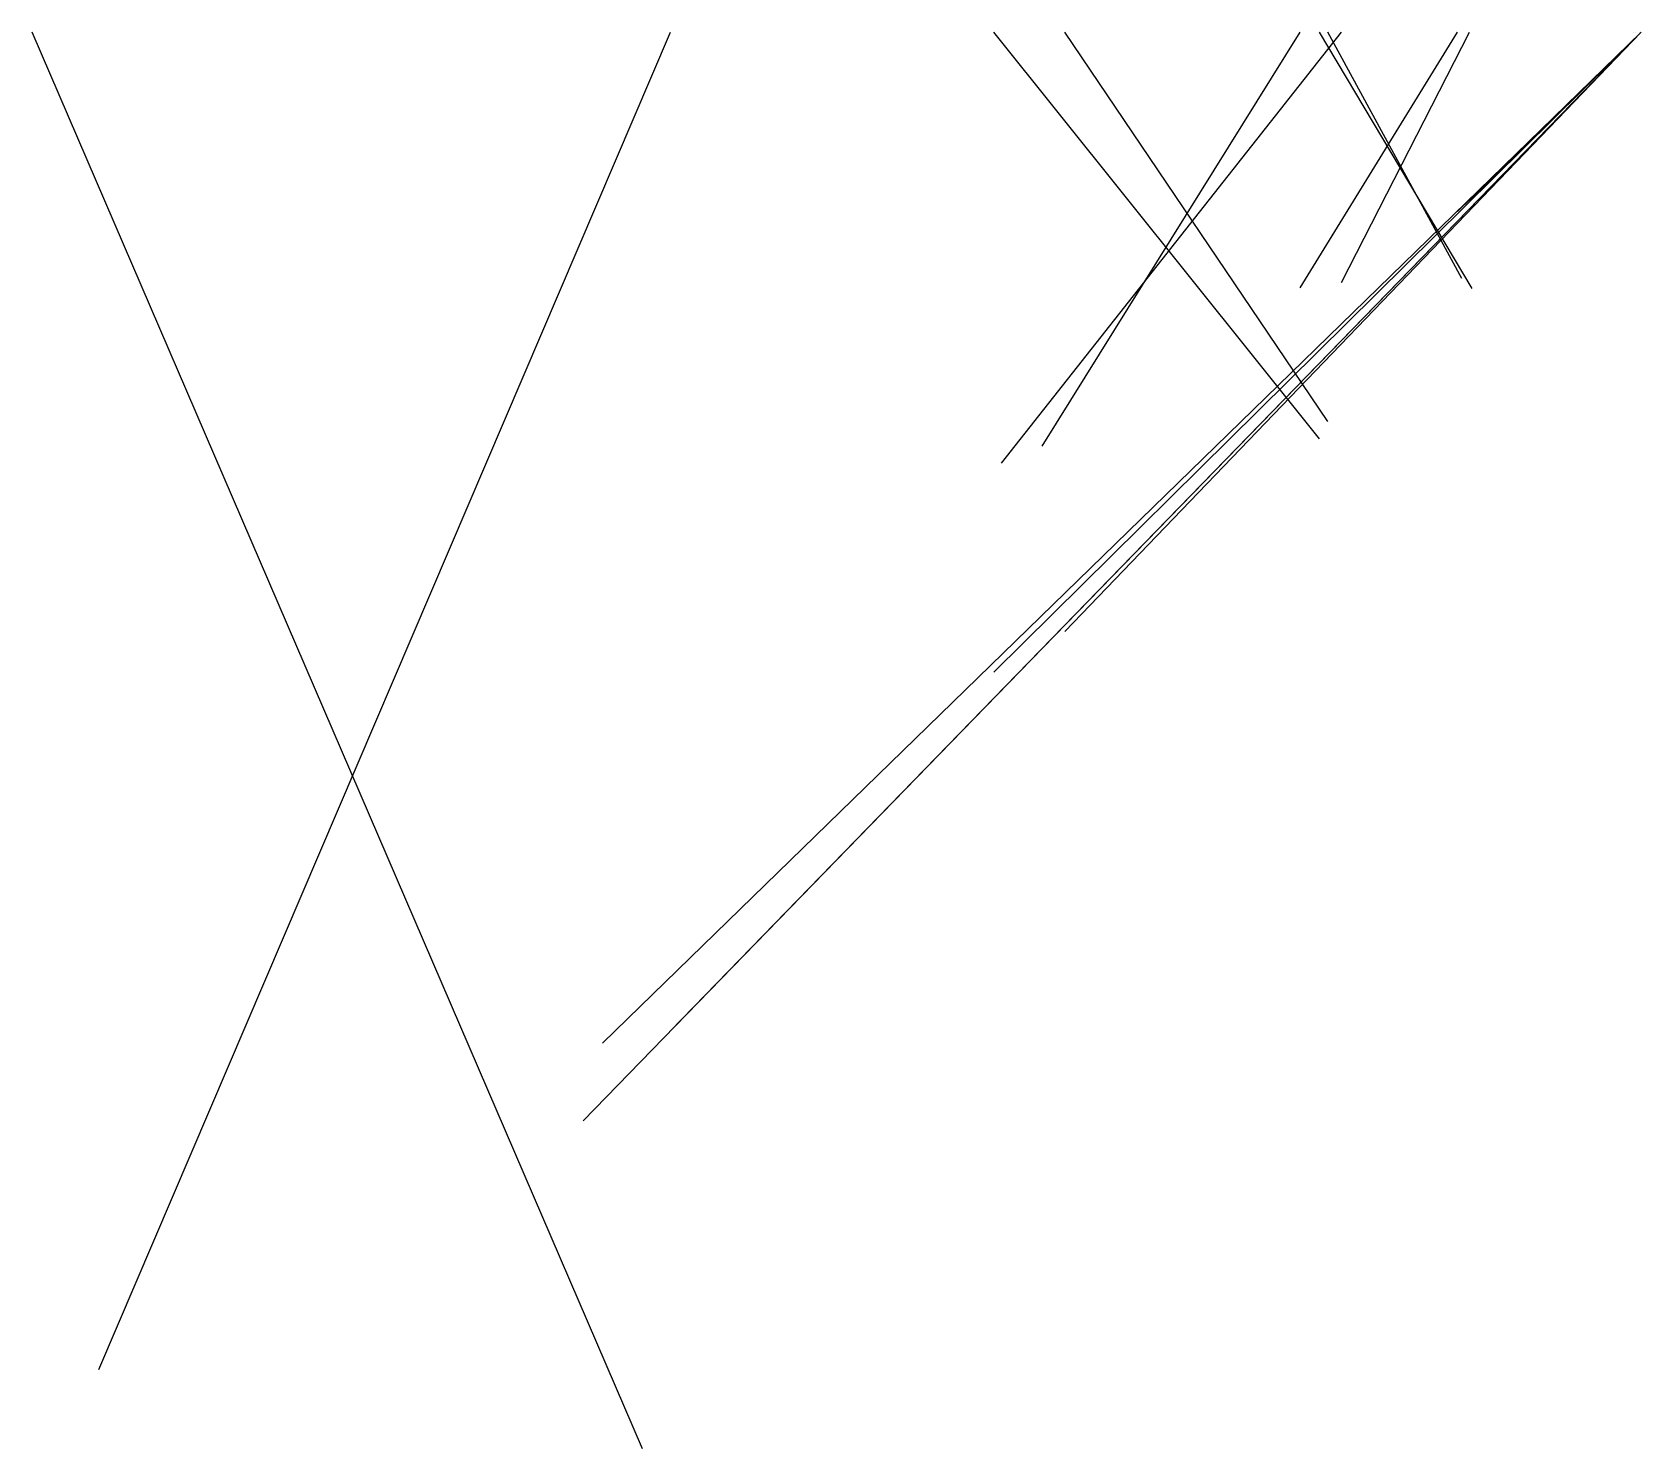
# Model space of a CAD drawing. Header units: metres. Extents: x -664590 to 83515295, y -85936 to 861269.
# Drawn here: x -97627 to -78, y -85936 to 0 of the extents above; entities that cross this region are included whole.
import ezdxf

# ---------------------------------------------------------------- set-up
doc = ezdxf.new("R2010")
doc.units = ezdxf.units.M

msp = doc.modelspace()

# ---------------------------------------------------------------- linework, layer by layer
at = {"layer": 'MCD_Layer_0'}
for p, q in [((-124.869476, 0), (-124.869475, 0.000001)), ((-124.869476, 0), (-124.869475, 0.000001)), ((-124.869476, 0), (-124.869476, 0.000001)), ((-124.869476, 0.000001), (-124.869475, 0.000001)), ((-124.869476, 0), (-124.869475, 0.000001)), ((-124.869476, 0), (-124.869475, 0.000001)), ((-124.869476, 0.000001), (-124.869475, 0.000001)), ((-124.869476, 0.000001), (-124.869475, 0.000001)), ((-448.457151, -1.414375), (-448.457152, -1.414374)), ((-323.555634, -1.414375), (-323.555635, -1.414374))]:
    msp.add_line(p, q, dxfattribs=at)
at = {"layer": 'MCD_Layer_2147680256'}
for p in [(-64187.71875, -66029.140831), (-63026.71875, -61336.601713), (-58898.46875, -60583.664191), (-39271.25, -38820.289211), (-34977.75, -36351.195464), (-11138.96875, -10888.478555), (-10417, -10247.43949)]:
    msp.add_line(p, (0, 0), dxfattribs=at)
at = {"layer": 'MCD_Layer_2147876864'}
for p, q in [((-60583.65625, -85935.828383), (-97626.765879, 0)), ((-93589.125, -81121.078377), (-58898.476689, 0)), ((-19510.515625, -24675.082104), (-39271.25796, 0)), ((-38820.28125, -26150.535231), (-18172.894605, 0)), ((-36351.1875, -25116.753982), (-20684.269608, 0)), ((-19019.84375, -23619.035234), (-34977.757967, 0)), ((-20684.265625, -15513.236367), (-11138.970743, 0)), ((-10247.4375, -15551.376989), (-19510.519604, 0)), ((-10888.476563, -14933.15043), (-19019.847735, 0)), ((-18172.890625, -15190.556677), (-10417.00199, 0))]:
    msp.add_line(p, q, dxfattribs=at)

doc.saveas('drawing.dxf')
